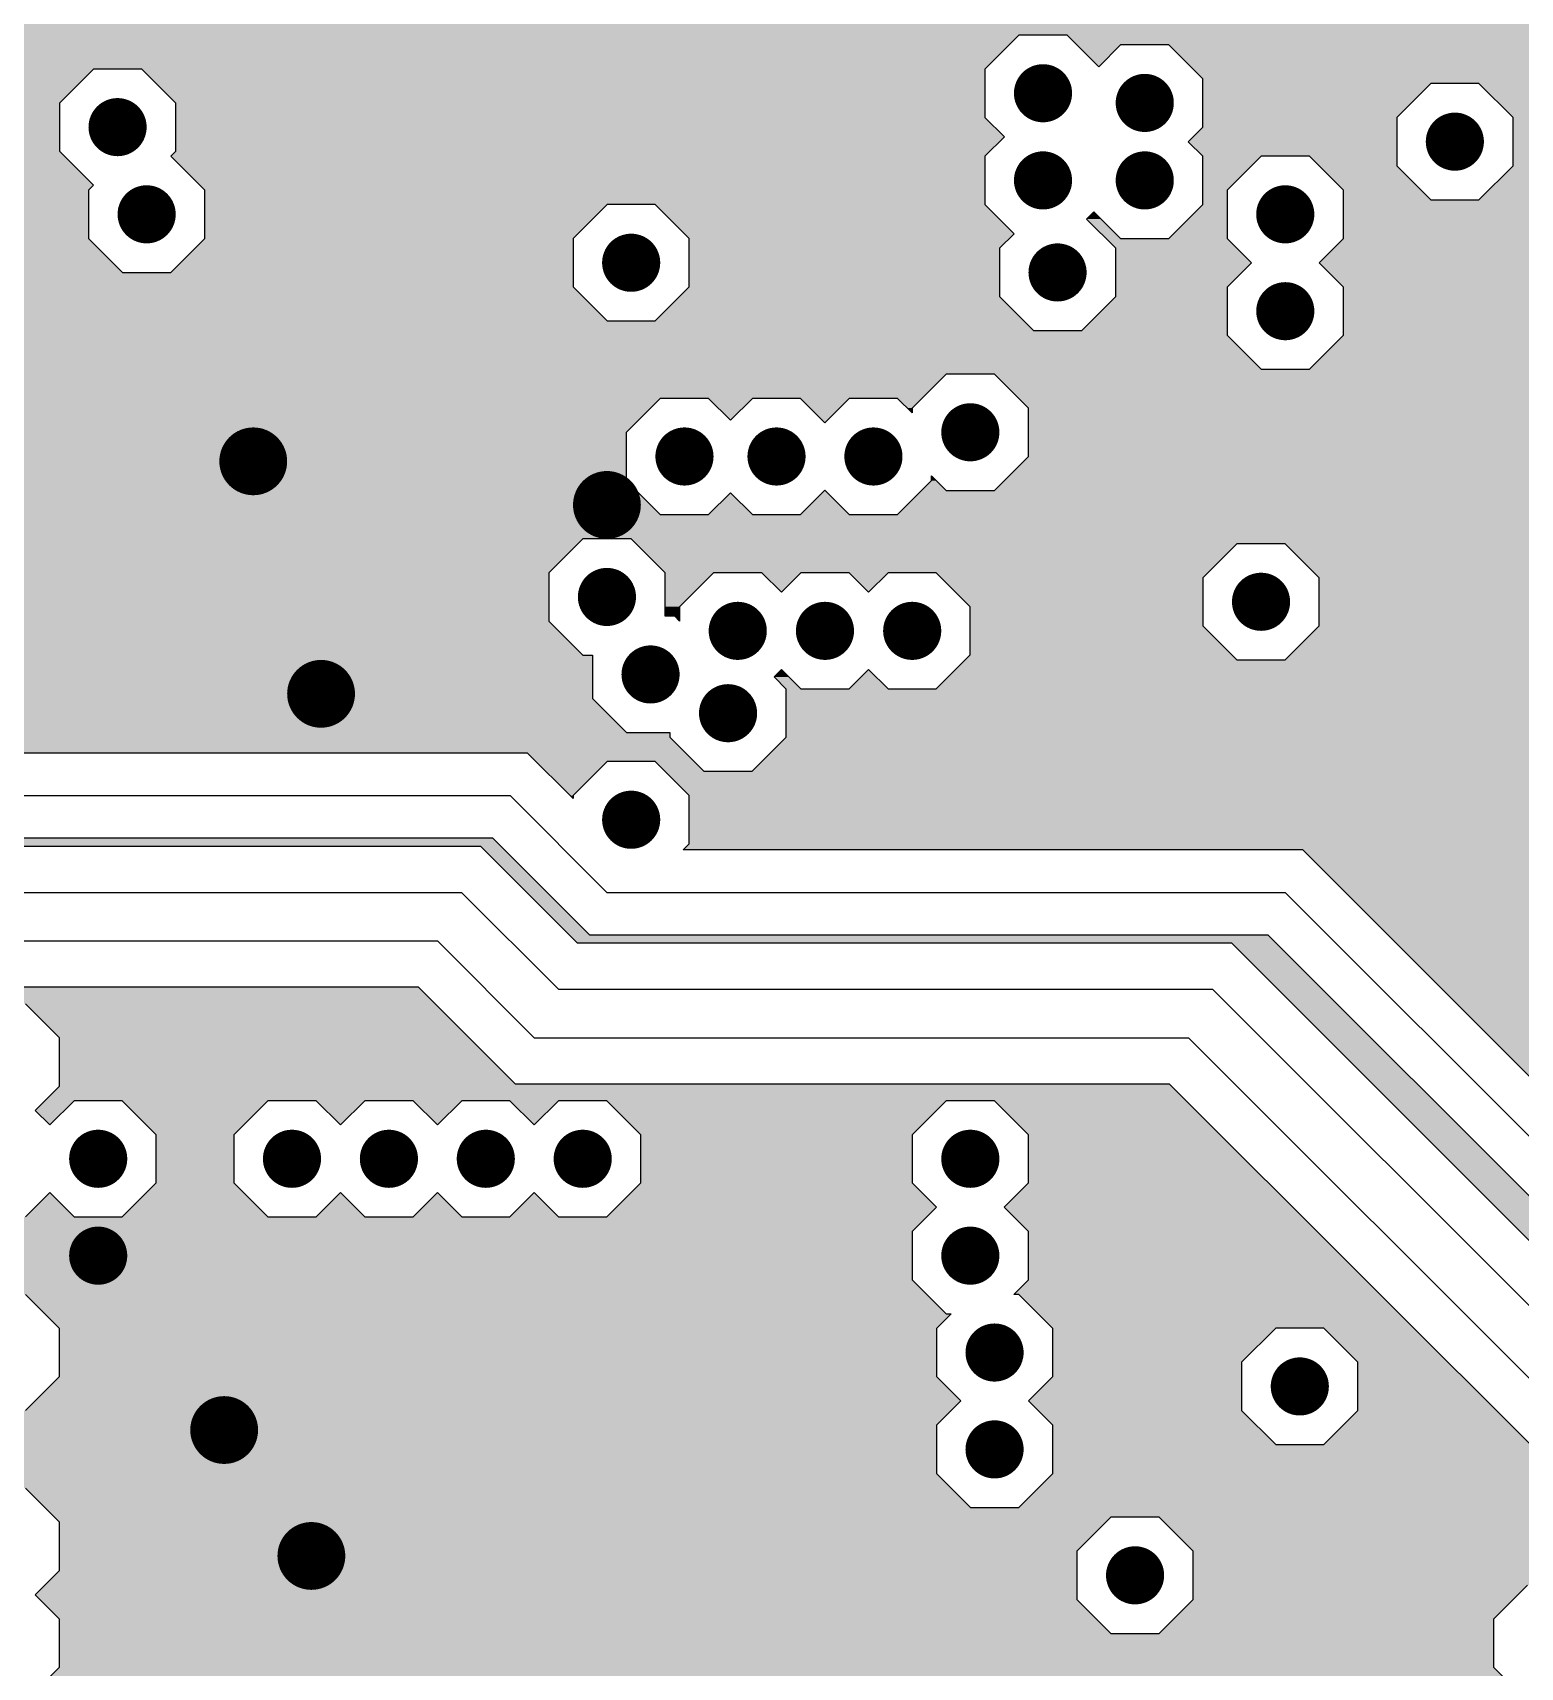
# Model space of a CAD drawing. Extents: x 295 to 953, y 10 to 290.
# Drawn here: x 657.13 to 687.83, y 195.5 to 229.25 of the extents above; entities that cross this region are included whole.
import ezdxf

# ---------------------------------------------------------------- set-up
doc = ezdxf.new("R2010")
doc.units = 0
doc.header["$LTSCALE"] = 5
doc.header["$MEASUREMENT"] = 0
doc.layers.get('0').update_dxf_attribs({"linetype": 'CONTINUOUS', "lineweight": 25})
doc.layers.add('17_GND_GBR', color=3, linetype='CONTINUOUS')

msp = doc.modelspace()

# ---------------------------------------------------------------- linework, layer by layer
for points, const_width in [([(677.678, 228, 1), (678.278, 228, 1)], 0.6), ([(679.778, 227.8, 1), (680.378, 227.8, 1)], 0.6), ([(658.578, 227.3, 1), (659.178, 227.3, 1)], 0.6), ([(686.178, 227, 1), (686.778, 227, 1)], 0.6), ([(677.678, 226.2, 1), (678.278, 226.2, 1)], 0.6), ([(679.778, 226.2, 1), (680.378, 226.2, 1)], 0.6), ([(659.178, 225.5, 1), (659.778, 225.5, 1)], 0.6), ([(682.678, 225.5, 1), (683.278, 225.5, 1)], 0.6), ([(669.178, 224.5, 1), (669.778, 224.5, 1)], 0.6), ([(677.978, 224.3, 1), (678.578, 224.3, 1)], 0.6), ([(682.678, 223.5, 1), (683.278, 223.5, 1)], 0.6), ([(676.178, 221, 1), (676.778, 221, 1)], 0.6), ([(661.328, 220.4, 1), (662.028, 220.4, 1)], 0.7), ([(670.278, 220.5, 1), (670.878, 220.5, 1)], 0.6), ([(672.178, 220.5, 1), (672.778, 220.5, 1)], 0.6), ([(674.178, 220.5, 1), (674.778, 220.5, 1)], 0.6), ([(668.628, 219.5, 1), (669.328, 219.5, 1)], 0.7), ([(668.678, 217.6, 1), (669.278, 217.6, 1)], 0.6), ([(682.178, 217.5, 1), (682.778, 217.5, 1)], 0.6), ([(671.378, 216.9, 1), (671.978, 216.9, 1)], 0.6), ([(673.178, 216.9, 1), (673.778, 216.9, 1)], 0.6), ([(674.978, 216.9, 1), (675.578, 216.9, 1)], 0.6), ([(669.578, 216, 1), (670.178, 216, 1)], 0.6), ([(662.728, 215.6, 1), (663.428, 215.6, 1)], 0.7), ([(671.178, 215.2, 1), (671.778, 215.2, 1)], 0.6), ([(669.178, 213, 1), (669.778, 213, 1)], 0.6), ([(658.178, 206, 1), (658.778, 206, 1)], 0.6), ([(662.178, 206, 1), (662.778, 206, 1)], 0.6), ([(664.178, 206, 1), (664.778, 206, 1)], 0.6), ([(666.178, 206, 1), (666.778, 206, 1)], 0.6), ([(668.178, 206, 1), (668.778, 206, 1)], 0.6), ([(676.178, 206, 1), (676.778, 206, 1)], 0.6), ([(658.178, 204, 1), (658.778, 204, 1)], 0.6), ([(676.178, 204, 1), (676.778, 204, 1)], 0.6), ([(676.678, 202, 1), (677.278, 202, 1)], 0.6), ([(682.978, 201.3, 1), (683.578, 201.3, 1)], 0.6), ([(660.728, 200.4, 1), (661.428, 200.4, 1)], 0.7), ([(676.678, 200, 1), (677.278, 200, 1)], 0.6), ([(662.528, 197.8, 1), (663.228, 197.8, 1)], 0.7), ([(679.578, 197.4, 1), (680.178, 197.4, 1)], 0.6)]:
    msp.add_lwpolyline(points, format="xyb", close=True, dxfattribs=dict(const_width=const_width))
at = {"layer": '17_GND_GBR', "color": 7}
for p, q in [((677.48, 229.2), (676.778, 228.498)), ((678.476, 229.2), (677.48, 229.2)), ((679.128, 228.548), (678.476, 229.2)), ((679.58, 229), (679.128, 228.548)), ((680.576, 229), (679.58, 229)), ((681.278, 228.298), (680.576, 229)), ((658.38, 228.5), (657.678, 227.798)), ((659.376, 228.5), (658.38, 228.5)), ((660.078, 227.798), (659.376, 228.5)), ((676.778, 228.498), (676.778, 227.502)), ((681.278, 227.302), (681.278, 228.298)), ((685.98, 228.2), (685.278, 227.498)), ((686.976, 228.2), (685.98, 228.2)), ((687.678, 227.498), (686.976, 228.2)), ((657.678, 227.798), (657.678, 226.802)), ((660.078, 226.802), (660.078, 227.798)), ((676.778, 227.502), (677.18, 227.1)), ((685.278, 227.498), (685.278, 226.502)), ((687.678, 226.502), (687.678, 227.498)), ((680.976, 227), (681.278, 227.302)), ((657.678, 226.802), (658.38, 226.1)), ((659.976, 226.7), (660.078, 226.802)), ((677.18, 227.1), (676.778, 226.698)), ((681.278, 226.698), (680.976, 227)), ((660.678, 225.998), (659.976, 226.7)), ((676.778, 226.698), (676.778, 225.702)), ((681.278, 225.702), (681.278, 226.698)), ((682.48, 226.7), (681.778, 225.998)), ((683.476, 226.7), (682.48, 226.7)), ((684.178, 225.998), (683.476, 226.7)), ((685.278, 226.502), (685.98, 225.8)), ((686.976, 225.8), (687.678, 226.502)), ((658.38, 226.1), (658.278, 225.998)), ((658.278, 225.998), (658.278, 225.002)), ((660.678, 225.002), (660.678, 225.998)), ((681.778, 225.998), (681.778, 225.002)), ((684.178, 225.002), (684.178, 225.998)), ((685.98, 225.8), (686.976, 225.8)), ((668.98, 225.7), (668.278, 224.998)), ((669.976, 225.7), (668.98, 225.7)), ((670.678, 224.998), (669.976, 225.7)), ((676.778, 225.702), (677.38, 225.1)), ((678.876, 225.4), (679.028, 225.552)), ((679.028, 225.552), (679.58, 225)), ((680.576, 225), (681.278, 225.702)), ((679.478, 224.798), (678.876, 225.4)), ((658.278, 225.002), (658.98, 224.3)), ((659.976, 224.3), (660.678, 225.002)), ((668.278, 224.998), (668.278, 224.002)), ((670.678, 224.002), (670.678, 224.998)), ((677.38, 225.1), (677.078, 224.798)), ((677.078, 224.798), (677.078, 223.802)), ((679.478, 223.802), (679.478, 224.798)), ((679.58, 225), (680.576, 225)), ((681.778, 225.002), (682.28, 224.5)), ((683.676, 224.5), (684.178, 225.002)), ((682.28, 224.5), (681.778, 223.998)), ((684.178, 223.998), (683.676, 224.5)), ((658.98, 224.3), (659.976, 224.3)), ((668.278, 224.002), (668.98, 223.3)), ((669.976, 223.3), (670.678, 224.002)), ((677.078, 223.802), (677.78, 223.1)), ((678.776, 223.1), (679.478, 223.802)), ((681.778, 223.998), (681.778, 223.002)), ((684.178, 223.002), (684.178, 223.998)), ((668.98, 223.3), (669.976, 223.3)), ((677.78, 223.1), (678.776, 223.1)), ((681.778, 223.002), (682.48, 222.3)), ((683.476, 222.3), (684.178, 223.002)), ((675.98, 222.2), (675.278, 221.498)), ((676.976, 222.2), (675.98, 222.2)), ((677.678, 221.498), (676.976, 222.2)), ((682.48, 222.3), (683.476, 222.3)), ((670.08, 221.7), (669.378, 220.998)), ((671.076, 221.7), (670.08, 221.7)), ((671.528, 221.248), (671.076, 221.7)), ((671.98, 221.7), (671.528, 221.248)), ((672.976, 221.7), (671.98, 221.7)), ((673.478, 221.198), (672.976, 221.7)), ((673.98, 221.7), (673.478, 221.198)), ((674.976, 221.7), (673.98, 221.7)), ((675.278, 221.398), (674.976, 221.7)), ((675.278, 221.498), (675.278, 221.398)), ((677.678, 220.502), (677.678, 221.498)), ((669.378, 220.998), (669.378, 220.002)), ((676.976, 219.8), (677.678, 220.502)), ((675.678, 220.102), (675.98, 219.8)), ((675.678, 220.002), (675.678, 220.102)), ((669.378, 220.002), (670.08, 219.3)), ((671.076, 219.3), (671.528, 219.752)), ((671.528, 219.752), (671.98, 219.3)), ((672.976, 219.3), (673.478, 219.802)), ((673.478, 219.802), (673.98, 219.3)), ((674.976, 219.3), (675.678, 220.002)), ((675.98, 219.8), (676.976, 219.8)), ((670.08, 219.3), (671.076, 219.3)), ((671.98, 219.3), (672.976, 219.3)), ((673.98, 219.3), (674.976, 219.3)), ((668.48, 218.8), (667.778, 218.098)), ((669.476, 218.8), (668.48, 218.8)), ((670.178, 218.098), (669.476, 218.8)), ((681.98, 218.7), (681.278, 217.998)), ((682.976, 218.7), (681.98, 218.7)), ((683.678, 217.998), (682.976, 218.7)), ((667.778, 218.098), (667.778, 217.102)), ((670.178, 217.2), (670.178, 218.098)), ((671.18, 218.1), (670.478, 217.398)), ((672.176, 218.1), (671.18, 218.1)), ((672.578, 217.698), (672.176, 218.1)), ((672.98, 218.1), (672.578, 217.698)), ((673.976, 218.1), (672.98, 218.1)), ((674.378, 217.698), (673.976, 218.1)), ((674.78, 218.1), (674.378, 217.698)), ((675.776, 218.1), (674.78, 218.1)), ((676.478, 217.398), (675.776, 218.1)), ((681.278, 217.998), (681.278, 217.002)), ((683.678, 217.002), (683.678, 217.998)), ((670.478, 217.398), (670.478, 217.098)), ((676.478, 216.402), (676.478, 217.398)), ((667.778, 217.102), (668.48, 216.4)), ((670.376, 217.2), (670.178, 217.2)), ((670.478, 217.098), (670.376, 217.2)), ((681.278, 217.002), (681.98, 216.3)), ((682.976, 216.3), (683.678, 217.002)), ((668.48, 216.4), (668.678, 216.4)), ((668.678, 216.4), (668.678, 215.502)), ((675.776, 215.7), (676.478, 216.402)), ((672.426, 215.95), (672.578, 216.102)), ((672.578, 216.102), (672.98, 215.7)), ((673.976, 215.7), (674.378, 216.102)), ((674.378, 216.102), (674.78, 215.7)), ((681.98, 216.3), (682.976, 216.3)), ((672.678, 215.698), (672.426, 215.95)), ((672.678, 214.702), (672.678, 215.698)), ((672.98, 215.7), (673.976, 215.7)), ((674.78, 215.7), (675.776, 215.7)), ((668.678, 215.502), (669.38, 214.8)), ((669.38, 214.8), (670.278, 214.8)), ((670.278, 214.8), (670.278, 214.702)), ((670.278, 214.702), (670.98, 214)), ((671.976, 214), (672.678, 214.702)), ((667.34, 214.376), (631.616, 214.376)), ((668.278, 213.438), (667.34, 214.376)), ((668.98, 214.2), (668.278, 213.498)), ((669.976, 214.2), (668.98, 214.2)), ((670.678, 213.498), (669.976, 214.2)), ((670.98, 214), (671.976, 214)), ((631.978, 213.5), (666.978, 213.5)), ((668.978, 211.5), (666.978, 213.5)), ((668.278, 213.498), (668.278, 213.438)), ((670.678, 212.502), (670.678, 213.498)), ((632.34, 212.624), (666.616, 212.624)), ((666.616, 212.624), (668.616, 210.624)), ((666.372, 212.45), (636.084, 212.45)), ((668.372, 210.45), (666.372, 212.45)), ((670.55, 212.376), (670.678, 212.502)), ((683.34, 212.376), (670.55, 212.376)), ((692.516, 203.2), (683.34, 212.376)), ((636.478, 211.5), (665.978, 211.5)), ((667.978, 209.5), (665.978, 211.5)), ((668.978, 211.5), (682.978, 211.5)), ((692.478, 202), (682.978, 211.5)), ((668.616, 210.624), (682.616, 210.624)), ((682.616, 210.624), (691.278, 201.962)), ((636.978, 210.5), (665.478, 210.5)), ((667.478, 208.5), (665.478, 210.5)), ((681.872, 210.45), (668.372, 210.45)), ((690.872, 201.45), (681.872, 210.45)), ((637.372, 209.55), (665.084, 209.55)), ((665.084, 209.55), (667.084, 207.55)), ((667.978, 209.5), (681.478, 209.5)), ((690.478, 200.5), (681.478, 209.5)), ((657.678, 208.498), (656.976, 209.2)), ((657.678, 207.502), (657.678, 208.498)), ((667.478, 208.5), (680.978, 208.5)), ((689.978, 199.5), (680.978, 208.5)), ((657.176, 207), (657.678, 207.502)), ((667.084, 207.55), (680.584, 207.55)), ((680.584, 207.55), (689.584, 198.55)), ((657.478, 206.698), (657.176, 207)), ((657.98, 207.2), (657.478, 206.698)), ((658.976, 207.2), (657.98, 207.2)), ((659.678, 206.498), (658.976, 207.2)), ((661.98, 207.2), (661.278, 206.498)), ((662.976, 207.2), (661.98, 207.2)), ((663.478, 206.698), (662.976, 207.2)), ((663.98, 207.2), (663.478, 206.698)), ((664.976, 207.2), (663.98, 207.2)), ((665.478, 206.698), (664.976, 207.2)), ((665.98, 207.2), (665.478, 206.698)), ((666.976, 207.2), (665.98, 207.2)), ((667.478, 206.698), (666.976, 207.2)), ((667.98, 207.2), (667.478, 206.698)), ((668.976, 207.2), (667.98, 207.2)), ((669.678, 206.498), (668.976, 207.2)), ((675.98, 207.2), (675.278, 206.498)), ((676.976, 207.2), (675.98, 207.2)), ((677.678, 206.498), (676.976, 207.2)), ((659.678, 205.502), (659.678, 206.498)), ((661.278, 206.498), (661.278, 205.502)), ((669.678, 205.502), (669.678, 206.498)), ((675.278, 206.498), (675.278, 205.502)), ((677.678, 205.502), (677.678, 206.498)), ((656.976, 204.8), (657.478, 205.302)), ((657.478, 205.302), (657.98, 204.8)), ((658.976, 204.8), (659.678, 205.502)), ((661.278, 205.502), (661.98, 204.8)), ((662.976, 204.8), (663.478, 205.302)), ((663.478, 205.302), (663.98, 204.8)), ((664.976, 204.8), (665.478, 205.302)), ((665.478, 205.302), (665.98, 204.8)), ((666.976, 204.8), (667.478, 205.302)), ((667.478, 205.302), (667.98, 204.8)), ((668.976, 204.8), (669.678, 205.502)), ((675.278, 205.502), (675.78, 205)), ((677.176, 205), (677.678, 205.502)), ((675.78, 205), (675.278, 204.498)), ((677.678, 204.498), (677.176, 205)), ((657.98, 204.8), (658.976, 204.8)), ((661.98, 204.8), (662.976, 204.8)), ((663.98, 204.8), (664.976, 204.8)), ((665.98, 204.8), (666.976, 204.8)), ((667.98, 204.8), (668.976, 204.8)), ((675.278, 204.498), (675.278, 203.502)), ((677.678, 203.502), (677.678, 204.498)), ((657.678, 202.498), (656.976, 203.2)), ((675.278, 203.502), (675.98, 202.8)), ((677.376, 203.2), (677.678, 203.502)), ((677.476, 203.2), (677.376, 203.2)), ((678.178, 202.498), (677.476, 203.2)), ((657.678, 201.502), (657.678, 202.498)), ((676.08, 202.8), (675.778, 202.498)), ((675.778, 202.498), (675.778, 201.502)), ((675.98, 202.8), (676.08, 202.8)), ((678.178, 201.502), (678.178, 202.498)), ((682.78, 202.5), (682.078, 201.798)), ((683.776, 202.5), (682.78, 202.5)), ((684.478, 201.798), (683.776, 202.5)), ((656.976, 200.8), (657.678, 201.502)), ((675.778, 201.502), (676.28, 201)), ((677.676, 201), (678.178, 201.502)), ((682.078, 201.798), (682.078, 200.802)), ((684.478, 200.802), (684.478, 201.798)), ((676.28, 201), (675.778, 200.498)), ((678.178, 200.498), (677.676, 201)), ((675.778, 200.498), (675.778, 199.502)), ((678.178, 199.502), (678.178, 200.498)), ((682.078, 200.802), (682.78, 200.1)), ((683.776, 200.1), (684.478, 200.802)), ((682.78, 200.1), (683.776, 200.1)), ((675.778, 199.502), (676.48, 198.8)), ((677.476, 198.8), (678.178, 199.502)), ((657.678, 198.498), (656.976, 199.2)), ((676.48, 198.8), (677.476, 198.8)), ((657.678, 197.502), (657.678, 198.498)), ((679.38, 198.6), (678.678, 197.898)), ((680.376, 198.6), (679.38, 198.6)), ((681.078, 197.898), (680.376, 198.6)), ((678.678, 197.898), (678.678, 196.902)), ((681.078, 196.902), (681.078, 197.898)), ((657.176, 197), (657.678, 197.502)), ((687.98, 197.2), (687.278, 196.498)), ((657.678, 196.498), (657.176, 197)), ((678.678, 196.902), (679.38, 196.2)), ((680.376, 196.2), (681.078, 196.902)), ((657.678, 195.502), (657.678, 196.498)), ((687.278, 196.498), (687.278, 195.502)), ((679.38, 196.2), (680.376, 196.2)), ((657.176, 195), (657.678, 195.502)), ((687.278, 195.502), (687.78, 195))]:
    msp.add_line(p, q, dxfattribs=at)
for points in [[(640.078, 229.2), (640.078, 229.6), (709.38, 229.2), (709.78, 229.6)], [(640.078, 229.102), (640.078, 229.2), (677.382, 229.102), (677.48, 229.2)], [(640.078, 229.2), (640.078, 229.2), (677.48, 229.2), (678.476, 229.2)], [(678.578, 229.098), (678.476, 229.2), (709.278, 229.098), (709.38, 229.2)], [(639.676, 228.7), (640.078, 229.102), (676.98, 228.7), (677.382, 229.102)], [(678.676, 229), (678.578, 229.098), (709.278, 229), (709.278, 229.098)], [(679.128, 228.548), (678.676, 229), (679.128, 228.548), (679.58, 229)], [(678.676, 229), (678.676, 229), (679.58, 229), (680.576, 229)], [(681.278, 228.298), (680.576, 229), (709.278, 228.298), (709.278, 229)], [(649.676, 228.5), (649.476, 228.7), (676.78, 228.5), (676.98, 228.7)], [(650.178, 227.998), (649.676, 228.5), (657.878, 227.998), (658.38, 228.5)], [(649.676, 228.5), (649.676, 228.5), (658.38, 228.5), (659.376, 228.5)], [(659.378, 228.498), (659.376, 228.5), (676.778, 228.498), (676.78, 228.5)], [(660.078, 227.798), (659.378, 228.498), (676.778, 227.798), (676.778, 228.498)], [(681.278, 228.2), (681.278, 228.298), (709.278, 228.2), (709.278, 228.298)], [(681.278, 227.498), (681.278, 228.2), (685.278, 227.498), (685.98, 228.2)], [(681.278, 228.2), (681.278, 228.2), (685.98, 228.2), (686.976, 228.2)], [(687.074, 228.102), (686.976, 228.2), (709.278, 228.102), (709.278, 228.2)], [(650.178, 227.798), (650.178, 227.998), (657.678, 227.798), (657.878, 227.998)], [(687.678, 227.498), (687.074, 228.102), (709.882, 227.498), (709.278, 228.102)], [(650.178, 227.002), (650.178, 227.798), (657.678, 227.002), (657.678, 227.798)], [(660.078, 227.502), (660.078, 227.798), (676.778, 227.502), (676.778, 227.798)], [(660.078, 227.1), (660.078, 227.502), (677.18, 227.1), (676.778, 227.502)], [(681.278, 227.302), (681.278, 227.498), (685.278, 227.302), (685.278, 227.498)], [(687.678, 227.4), (687.678, 227.498), (709.98, 227.4), (709.882, 227.498)], [(680.976, 227), (681.278, 227.302), (685.278, 227), (685.278, 227.302)], [(687.678, 227.102), (687.678, 227.4), (711.678, 227.102), (711.678, 227.4)], [(649.476, 226.3), (649.978, 226.802), (658.18, 226.3), (657.678, 226.802)], [(649.978, 226.802), (650.178, 227.002), (657.678, 226.802), (657.678, 227.002)], [(659.976, 226.7), (660.078, 226.802), (676.78, 226.7), (676.882, 226.802)], [(660.078, 226.802), (660.078, 227.1), (676.882, 226.802), (677.18, 227.1)], [(681.276, 226.7), (680.976, 227), (685.278, 226.7), (685.278, 227)], [(687.678, 226.502), (687.678, 227.102), (712.278, 226.502), (711.678, 227.102)], [(659.978, 226.698), (659.976, 226.7), (676.778, 226.698), (676.78, 226.7)], [(660.678, 225.998), (659.978, 226.698), (676.778, 225.998), (676.778, 226.698)], [(681.278, 226.698), (681.276, 226.7), (682.478, 226.698), (682.48, 226.7)], [(681.276, 226.7), (681.276, 226.7), (682.48, 226.7), (683.476, 226.7)], [(681.278, 225.998), (681.278, 226.698), (681.778, 225.998), (682.478, 226.698)], [(683.674, 226.502), (683.476, 226.7), (685.278, 226.502), (685.278, 226.7)], [(684.178, 225.998), (683.674, 226.502), (685.782, 225.998), (685.278, 226.502)], [(687.576, 226.4), (687.678, 226.502), (712.38, 226.4), (712.278, 226.502)], [(627.576, 226.1), (627.376, 226.3), (658.38, 226.1), (658.18, 226.3)], [(687.076, 225.9), (687.478, 226.302), (727.68, 225.9), (727.278, 226.302)], [(687.478, 226.302), (687.576, 226.4), (727.278, 226.302), (727.278, 226.4)], [(687.576, 226.4), (687.576, 226.4), (712.976, 226.4), (712.38, 226.4)], [(627.678, 225.998), (627.576, 226.1), (658.278, 225.998), (658.38, 226.1)], [(627.678, 225.002), (627.678, 225.998), (658.278, 225.002), (658.278, 225.998)], [(660.678, 225.702), (660.678, 225.998), (676.778, 225.702), (676.778, 225.998)], [(681.278, 225.702), (681.278, 225.998), (681.778, 225.702), (681.778, 225.998)], [(684.178, 225.8), (684.178, 225.998), (685.98, 225.8), (685.782, 225.998)], [(684.178, 225.498), (684.178, 225.8), (727.278, 225.498), (727.58, 225.8)], [(686.976, 225.8), (687.076, 225.9), (727.58, 225.8), (727.68, 225.9)], [(660.678, 225.7), (660.678, 225.702), (676.78, 225.7), (676.778, 225.702)], [(660.678, 225.002), (660.678, 225.7), (668.282, 225.002), (668.98, 225.7)], [(660.678, 225.7), (660.678, 225.7), (668.98, 225.7), (669.976, 225.7)], [(670.17, 225.506), (669.976, 225.7), (676.976, 225.506), (676.78, 225.7)], [(670.576, 225.1), (670.17, 225.506), (677.38, 225.1), (676.976, 225.506)], [(678.876, 225.4), (679.028, 225.552), (679.18, 225.4), (679.028, 225.552)], [(680.578, 225.002), (681.278, 225.702), (681.778, 225.002), (681.778, 225.702)], [(684.178, 225.002), (684.178, 225.498), (727.278, 225.002), (727.278, 225.498)], [(679.276, 225), (678.876, 225.4), (679.58, 225), (679.18, 225.4)], [(626.976, 224.3), (627.678, 225.002), (658.98, 224.3), (658.278, 225.002)], [(659.976, 224.3), (660.674, 224.998), (668.278, 224.3), (668.278, 224.998)], [(660.674, 224.998), (660.678, 225.002), (668.278, 224.998), (668.282, 225.002)], [(670.678, 224.998), (670.576, 225.1), (677.278, 224.998), (677.38, 225.1)], [(670.678, 224.798), (670.678, 224.998), (677.078, 224.798), (677.278, 224.998)], [(670.678, 224.002), (670.678, 224.798), (677.078, 224.002), (677.078, 224.798)], [(679.478, 224.798), (679.276, 225), (681.982, 224.798), (681.78, 225)], [(679.478, 224.5), (679.478, 224.798), (682.28, 224.5), (681.982, 224.798)], [(680.576, 225), (680.578, 225.002), (681.78, 225), (681.778, 225.002)], [(683.776, 224.6), (684.178, 225.002), (727.278, 224.6), (727.278, 225.002)], [(679.478, 223.998), (679.478, 224.5), (681.778, 223.998), (682.28, 224.5)], [(683.676, 224.5), (683.776, 224.6), (727.08, 224.5), (727.18, 224.6)], [(684.178, 223.998), (683.676, 224.5), (726.578, 223.998), (727.08, 224.5)], [(683.776, 224.6), (683.776, 224.6), (727.18, 224.6), (727.278, 224.6)], [(553.678, 224.002), (553.678, 224.3), (668.278, 224.002), (668.278, 224.3)], [(553.678, 223.7), (553.678, 224.002), (668.58, 223.7), (668.278, 224.002)], [(669.976, 223.3), (670.478, 223.802), (677.58, 223.3), (677.078, 223.802)], [(670.478, 223.802), (670.678, 224.002), (677.078, 223.802), (677.078, 224.002)], [(678.776, 223.1), (679.478, 223.802), (681.778, 223.1), (681.778, 223.802)], [(679.478, 223.802), (679.478, 223.998), (681.778, 223.802), (681.778, 223.998)], [(684.178, 223.898), (684.178, 223.998), (726.478, 223.898), (726.578, 223.998)], [(684.178, 223.2), (684.178, 223.898), (726.478, 223.2), (726.478, 223.898)], [(642.876, 223.3), (642.476, 223.7), (668.98, 223.3), (668.58, 223.7)], [(643.076, 223.1), (642.876, 223.3), (677.78, 223.1), (677.58, 223.3)], [(643.174, 223.002), (643.076, 223.1), (681.778, 223.002), (681.778, 223.1)], [(684.178, 223.002), (684.178, 223.2), (692.782, 223.002), (692.98, 223.2)], [(684.178, 223.2), (684.178, 223.2), (692.98, 223.2), (693.976, 223.2)], [(643.178, 222.998), (643.174, 223.002), (681.782, 222.998), (681.778, 223.002)], [(643.178, 222.3), (643.178, 222.998), (682.48, 222.3), (681.782, 222.998)], [(683.674, 222.498), (684.178, 223.002), (692.278, 222.498), (692.782, 223.002)], [(683.476, 222.3), (683.674, 222.498), (692.278, 222.3), (692.278, 222.498)], [(643.178, 222.2), (643.178, 222.3), (692.278, 222.2), (692.278, 222.3)], [(643.178, 222.3), (643.178, 222.3), (682.976, 222.3), (682.48, 222.3)], [(643.178, 222.002), (643.178, 222.2), (675.782, 222.002), (675.98, 222.2)], [(643.178, 222.2), (643.178, 222.2), (675.98, 222.2), (676.976, 222.2)], [(677.674, 221.502), (676.976, 222.2), (692.278, 221.502), (692.278, 222.2)], [(642.876, 221.7), (643.178, 222.002), (675.48, 221.7), (675.782, 222.002)], [(642.476, 221.3), (642.876, 221.7), (669.68, 221.3), (670.08, 221.7)], [(642.876, 221.7), (642.876, 221.7), (670.08, 221.7), (671.076, 221.7)], [(671.528, 221.248), (671.076, 221.7), (671.528, 221.248), (671.98, 221.7)], [(671.076, 221.7), (671.076, 221.7), (671.98, 221.7), (672.976, 221.7)], [(673.478, 221.198), (672.976, 221.7), (673.478, 221.198), (673.98, 221.7)], [(672.976, 221.7), (672.976, 221.7), (673.98, 221.7), (674.976, 221.7)], [(675.178, 221.498), (674.976, 221.7), (675.278, 221.498), (675.48, 221.7)], [(675.277, 221.398), (675.178, 221.498), (675.277, 221.398), (675.278, 221.498)], [(677.678, 221.498), (677.674, 221.502), (692.282, 221.498), (692.278, 221.502)], [(677.678, 220.8), (677.678, 221.498), (692.98, 220.8), (692.282, 221.498)], [(597.178, 220.998), (597.178, 221.3), (669.378, 220.998), (669.68, 221.3)], [(597.178, 220.502), (597.178, 220.998), (669.378, 220.502), (669.378, 220.998)], [(677.678, 220.502), (677.678, 220.8), (726.478, 220.502), (726.478, 220.8)], [(596.876, 220.2), (597.178, 220.502), (669.378, 220.2), (669.378, 220.502)], [(677.078, 219.902), (677.678, 220.502), (726.478, 219.902), (726.478, 220.502)], [(598.174, 220.002), (597.976, 220.2), (669.378, 220.002), (669.378, 220.2)], [(675.678, 220.002), (675.678, 220.102), (675.778, 220.002), (675.678, 220.102)], [(598.27, 219.906), (598.174, 220.002), (669.476, 219.906), (669.378, 220.002)], [(598.678, 219.498), (598.27, 219.906), (669.882, 219.498), (669.476, 219.906)], [(671.076, 219.3), (671.528, 219.752), (671.98, 219.3), (671.528, 219.752)], [(672.976, 219.3), (673.478, 219.802), (673.98, 219.3), (673.478, 219.802)], [(674.976, 219.3), (675.476, 219.8), (727.08, 219.3), (726.58, 219.8)], [(675.476, 219.8), (675.678, 220.002), (675.98, 219.8), (675.778, 220.002)], [(676.976, 219.8), (677.078, 219.902), (726.58, 219.8), (726.478, 219.902)], [(598.678, 219.3), (598.678, 219.498), (670.08, 219.3), (669.882, 219.498)], [(598.678, 219.2), (598.678, 219.3), (727.18, 219.2), (727.08, 219.3)], [(598.678, 219.1), (598.678, 219.2), (727.278, 219.1), (727.278, 219.2)], [(598.678, 219.2), (598.678, 219.2), (727.278, 219.2), (727.18, 219.2)], [(598.678, 218.8), (598.678, 219.1), (705.68, 218.8), (705.98, 219.1)], [(598.678, 219.1), (598.678, 219.1), (705.98, 219.1), (706.976, 219.1)], [(598.678, 218.502), (598.678, 218.8), (668.182, 218.502), (668.48, 218.8)], [(598.678, 218.8), (598.678, 218.8), (668.48, 218.8), (669.476, 218.8)], [(669.576, 218.7), (669.476, 218.8), (705.58, 218.7), (705.68, 218.8)], [(670.176, 218.1), (669.576, 218.7), (681.38, 218.1), (681.98, 218.7)], [(669.576, 218.7), (669.576, 218.7), (681.98, 218.7), (682.976, 218.7)], [(683.278, 218.398), (682.976, 218.7), (705.278, 218.398), (705.58, 218.7)], [(598.274, 218.098), (598.678, 218.502), (667.778, 218.098), (668.182, 218.502)], [(683.678, 217.998), (683.278, 218.398), (705.278, 217.998), (705.278, 218.398)], [(597.976, 217.8), (598.274, 218.098), (667.778, 217.8), (667.778, 218.098)], [(670.178, 218.098), (670.176, 218.1), (671.178, 218.098), (671.18, 218.1)], [(670.176, 218.1), (670.176, 218.1), (671.18, 218.1), (672.176, 218.1)], [(670.178, 217.398), (670.178, 218.098), (670.478, 217.398), (671.178, 218.098)], [(672.578, 217.698), (672.176, 218.1), (672.578, 217.698), (672.98, 218.1)], [(672.176, 218.1), (672.176, 218.1), (672.98, 218.1), (673.976, 218.1)], [(674.378, 217.698), (673.976, 218.1), (674.378, 217.698), (674.78, 218.1)], [(673.976, 218.1), (673.976, 218.1), (674.78, 218.1), (675.776, 218.1)], [(675.878, 217.998), (675.776, 218.1), (681.278, 217.998), (681.38, 218.1)], [(563.178, 217.502), (563.178, 217.8), (667.778, 217.502), (667.778, 217.8)], [(676.478, 217.398), (675.878, 217.998), (681.278, 217.398), (681.278, 217.998)], [(683.678, 217.402), (683.678, 217.998), (705.278, 217.402), (705.278, 217.998)], [(562.778, 217.102), (563.178, 217.502), (667.778, 217.102), (667.778, 217.502)], [(670.178, 217.2), (670.178, 217.398), (670.478, 217.2), (670.478, 217.398)], [(676.478, 217.002), (676.478, 217.398), (681.278, 217.002), (681.278, 217.398)], [(683.678, 217.002), (683.678, 217.402), (705.678, 217.002), (705.278, 217.402)], [(562.476, 216.8), (562.778, 217.102), (668.08, 216.8), (667.778, 217.102)], [(670.477, 217.098), (670.376, 217.2), (670.477, 217.098), (670.478, 217.2)], [(553.678, 216.4), (553.678, 216.8), (668.48, 216.4), (668.08, 216.8)], [(676.478, 216.402), (676.478, 217.002), (681.878, 216.402), (681.278, 217.002)], [(683.286, 216.61), (683.376, 216.7), (744.278, 216.61), (744.278, 216.7)], [(683.376, 216.7), (683.678, 217.002), (705.98, 216.7), (705.678, 217.002)], [(683.376, 216.7), (683.376, 216.7), (706.476, 216.7), (705.98, 216.7)], [(553.678, 216), (553.678, 216.4), (668.678, 216), (668.678, 216.4)], [(553.678, 216.4), (553.678, 216.4), (668.678, 216.4), (668.48, 216.4)], [(676.376, 216.3), (676.478, 216.402), (681.98, 216.3), (681.878, 216.402)], [(682.976, 216.3), (683.286, 216.61), (744.503, 216.3), (744.278, 216.61)], [(626.874, 215.502), (626.376, 216), (668.678, 215.502), (668.678, 216)], [(672.426, 215.95), (672.578, 216.102), (672.73, 215.95), (672.578, 216.102)], [(673.976, 215.7), (674.378, 216.102), (674.78, 215.7), (674.378, 216.102)], [(676.056, 215.98), (676.376, 216.3), (744.736, 215.98), (744.503, 216.3)], [(672.676, 215.7), (672.426, 215.95), (672.98, 215.7), (672.73, 215.95)], [(672.678, 215.698), (672.676, 215.7), (745.084, 215.698), (745.082, 215.7)], [(672.678, 214.702), (672.678, 215.698), (746.08, 214.702), (745.084, 215.698)], [(675.776, 215.7), (675.882, 215.806), (745.082, 215.7), (744.976, 215.806)], [(675.882, 215.806), (676.024, 215.948), (744.976, 215.806), (744.834, 215.948)], [(676.024, 215.948), (676.056, 215.98), (744.834, 215.948), (744.736, 215.98)], [(627.078, 215.298), (626.874, 215.502), (668.882, 215.298), (668.678, 215.502)], [(627.078, 214.8), (627.078, 215.298), (669.38, 214.8), (668.882, 215.298)], [(627.078, 214.702), (627.078, 214.8), (670.278, 214.702), (670.278, 214.8)], [(627.078, 214.8), (627.078, 214.8), (670.278, 214.8), (669.38, 214.8)], [(627.078, 214.376), (627.078, 214.702), (670.604, 214.376), (670.278, 214.702)], [(672.33, 214.354), (672.678, 214.702), (746.428, 214.354), (746.08, 214.702)], [(627.078, 214.376), (627.078, 214.376), (631.616, 214.376), (667.34, 214.376)], [(667.516, 214.2), (667.34, 214.376), (670.78, 214.2), (670.604, 214.376)], [(672.194, 214.218), (672.33, 214.354), (746.564, 214.218), (746.428, 214.354)], [(668.218, 213.498), (667.516, 214.2), (668.278, 213.498), (668.98, 214.2)], [(667.516, 214.2), (667.516, 214.2), (668.98, 214.2), (669.976, 214.2)], [(670.176, 214), (669.976, 214.2), (670.98, 214), (670.78, 214.2)], [(670.196, 213.98), (670.176, 214), (746.736, 213.98), (746.721, 214)], [(670.376, 213.8), (670.196, 213.98), (747.287, 213.8), (746.736, 213.98)], [(671.976, 214), (672.194, 214.218), (746.721, 214), (746.564, 214.218)], [(670.678, 213.498), (670.376, 213.8), (705.178, 213.498), (705.48, 213.8)], [(670.376, 213.8), (670.376, 213.8), (705.48, 213.8), (706.476, 213.8)], [(668.277, 213.438), (668.218, 213.498), (668.277, 213.438), (668.278, 213.498)], [(670.678, 213.098), (670.678, 213.498), (704.778, 213.098), (705.178, 213.498)], [(670.678, 212.502), (670.678, 213.098), (704.778, 212.502), (704.778, 213.098)], [(632.166, 212.45), (632.34, 212.624), (666.79, 212.45), (666.616, 212.624)], [(632.34, 212.624), (632.34, 212.624), (666.616, 212.624), (632.34, 212.624)], [(632.166, 212.45), (632.166, 212.45), (636.084, 212.45), (666.372, 212.45)], [(668.198, 210.624), (666.372, 212.45), (668.616, 210.624), (666.79, 212.45)], [(670.55, 212.376), (670.678, 212.502), (704.778, 212.376), (704.778, 212.502)], [(683.614, 212.102), (683.34, 212.376), (704.778, 212.102), (704.778, 212.376)], [(684.316, 211.4), (683.614, 212.102), (705.48, 211.4), (704.778, 212.102)], [(685.516, 210.2), (684.316, 211.4), (811.278, 210.2), (811.278, 211.4)], [(668.372, 210.45), (668.198, 210.624), (682.79, 210.45), (682.616, 210.624)], [(668.198, 210.624), (668.198, 210.624), (682.616, 210.624), (668.616, 210.624)], [(690.36, 201.962), (681.872, 210.45), (691.278, 201.962), (682.79, 210.45)], [(686.218, 209.498), (685.516, 210.2), (794.778, 209.498), (795.48, 210.2)], [(685.516, 210.2), (685.516, 210.2), (795.48, 210.2), (796.476, 210.2)], [(637.022, 209.2), (637.372, 209.55), (665.434, 209.2), (665.084, 209.55)], [(687.214, 208.502), (686.218, 209.498), (794.778, 208.502), (794.778, 209.498)], [(657.678, 208.498), (656.976, 209.2), (666.136, 208.498), (665.434, 209.2)], [(657.678, 207.55), (657.678, 208.498), (667.084, 207.55), (666.136, 208.498)], [(687.416, 208.3), (687.214, 208.502), (794.98, 208.3), (794.778, 208.502)], [(688.118, 207.598), (687.416, 208.3), (705.478, 207.598), (706.18, 208.3)], [(687.416, 208.3), (687.416, 208.3), (706.18, 208.3), (707.176, 208.3)], [(657.376, 207.2), (657.678, 207.502), (680.934, 207.2), (680.632, 207.502)], [(657.678, 207.502), (657.678, 207.55), (680.632, 207.502), (680.584, 207.55)], [(657.678, 207.55), (657.678, 207.55), (668.976, 207.55), (667.084, 207.55)], [(657.176, 207), (657.376, 207.2), (657.78, 207), (657.98, 207.2)], [(657.478, 206.698), (657.176, 207), (657.478, 206.698), (657.78, 207)], [(657.376, 207.2), (657.376, 207.2), (657.98, 207.2), (658.976, 207.2)], [(659.678, 206.498), (658.976, 207.2), (661.278, 206.498), (661.98, 207.2)], [(658.976, 207.2), (658.976, 207.2), (661.98, 207.2), (662.976, 207.2)], [(663.478, 206.698), (662.976, 207.2), (663.478, 206.698), (663.98, 207.2)], [(662.976, 207.2), (662.976, 207.2), (663.98, 207.2), (664.976, 207.2)], [(665.478, 206.698), (664.976, 207.2), (665.478, 206.698), (665.98, 207.2)], [(664.976, 207.2), (664.976, 207.2), (665.98, 207.2), (666.976, 207.2)], [(667.478, 206.698), (666.976, 207.2), (667.478, 206.698), (667.98, 207.2)], [(666.976, 207.2), (666.976, 207.2), (667.98, 207.2), (668.976, 207.2)], [(669.678, 206.498), (668.976, 207.2), (675.278, 206.498), (675.98, 207.2)], [(668.976, 207.2), (668.976, 207.2), (675.98, 207.2), (676.976, 207.2)], [(677.678, 206.498), (676.976, 207.2), (681.636, 206.498), (680.934, 207.2)], [(659.678, 205.502), (659.678, 206.498), (661.278, 205.502), (661.278, 206.498)], [(669.678, 205.502), (669.678, 206.498), (675.278, 205.502), (675.278, 206.498)], [(677.678, 205.502), (677.678, 206.498), (682.633, 205.502), (681.636, 206.498)], [(656.976, 204.8), (657.478, 205.302), (657.98, 204.8), (657.478, 205.302)], [(658.976, 204.8), (659.678, 205.502), (661.98, 204.8), (661.278, 205.502)], [(662.976, 204.8), (663.478, 205.302), (663.98, 204.8), (663.478, 205.302)], [(664.976, 204.8), (665.478, 205.302), (665.98, 204.8), (665.478, 205.302)], [(666.976, 204.8), (667.478, 205.302), (667.98, 204.8), (667.478, 205.302)], [(669.176, 205), (669.678, 205.502), (675.78, 205), (675.278, 205.502)], [(677.176, 205), (677.678, 205.502), (683.135, 205), (682.633, 205.502)], [(668.976, 204.8), (669.176, 205), (675.58, 204.8), (675.78, 205)], [(677.678, 204.498), (677.176, 205), (683.637, 204.498), (683.135, 205)], [(632.32, 204.498), (632.622, 204.8), (675.278, 204.498), (675.58, 204.8)], [(632.622, 204.8), (632.622, 204.8), (664.776, 204.8), (664.537, 204.8)], [(656.976, 204.8), (656.976, 204.8), (664.537, 204.8), (663.98, 204.8)], [(664.822, 204.8), (664.929, 204.8), (666.976, 204.8), (665.98, 204.8)], [(631.976, 204.154), (632.32, 204.498), (675.278, 204.154), (675.278, 204.498)], [(677.678, 204.36), (677.678, 204.498), (683.776, 204.36), (683.637, 204.498)], [(677.678, 203.502), (677.678, 204.36), (684.634, 203.502), (683.776, 204.36)], [(631.324, 203.502), (631.976, 204.154), (675.278, 203.502), (675.278, 204.154)], [(631.022, 203.2), (631.324, 203.502), (675.58, 203.2), (675.278, 203.502)], [(657.376, 202.8), (656.976, 203.2), (675.98, 202.8), (675.58, 203.2)], [(677.376, 203.2), (677.678, 203.502), (684.935, 203.2), (684.634, 203.502)], [(677.476, 203.2), (677.376, 203.2), (684.936, 203.2), (684.935, 203.2)], [(678.176, 202.5), (677.476, 203.2), (685.636, 202.5), (684.936, 203.2)], [(657.678, 202.498), (657.376, 202.8), (675.778, 202.498), (676.079, 202.8)], [(657.376, 202.8), (657.376, 202.8), (676.079, 202.8), (675.98, 202.8)], [(657.678, 201.502), (657.678, 202.498), (675.778, 201.502), (675.778, 202.498)], [(678.178, 202.498), (678.176, 202.5), (682.778, 202.498), (682.78, 202.5)], [(678.176, 202.5), (678.176, 202.5), (682.78, 202.5), (683.776, 202.5)], [(678.178, 201.798), (678.178, 202.498), (682.078, 201.798), (682.778, 202.498)], [(684.478, 201.798), (683.776, 202.5), (686.338, 201.798), (685.636, 202.5)], [(657.176, 201), (657.678, 201.502), (676.28, 201), (675.778, 201.502)], [(677.676, 201), (678.178, 201.502), (682.078, 201), (682.078, 201.502)], [(678.178, 201.502), (678.178, 201.798), (682.078, 201.502), (682.078, 201.798)], [(684.478, 201.16), (684.478, 201.798), (686.976, 201.16), (686.338, 201.798)], [(684.478, 200.802), (684.478, 201.16), (687.333, 200.802), (686.976, 201.16)], [(656.976, 200.8), (657.176, 201), (676.08, 200.8), (676.28, 201)], [(677.874, 200.802), (677.676, 201), (682.078, 200.802), (682.078, 201)], [(628.928, 200.498), (628.928, 200.8), (675.778, 200.498), (676.08, 200.8)], [(628.928, 199.502), (628.928, 200.498), (675.778, 199.502), (675.778, 200.498)], [(678.178, 200.498), (677.874, 200.802), (682.382, 200.498), (682.078, 200.802)], [(678.178, 200.1), (678.178, 200.498), (682.78, 200.1), (682.382, 200.498)], [(683.776, 200.1), (684.478, 200.802), (688.035, 200.1), (687.333, 200.802)], [(678.178, 199.502), (678.178, 200.1), (688.632, 199.502), (688.035, 200.1)], [(678.178, 200.1), (678.178, 200.1), (682.976, 200.1), (682.78, 200.1)], [(628.928, 199.2), (628.928, 199.502), (676.08, 199.2), (675.778, 199.502)], [(677.476, 198.8), (678.178, 199.502), (689.334, 198.8), (688.632, 199.502)], [(657.376, 198.8), (656.976, 199.2), (676.48, 198.8), (676.08, 199.2)], [(657.576, 198.6), (657.376, 198.8), (689.534, 198.6), (689.334, 198.8)], [(657.376, 198.8), (657.376, 198.8), (676.976, 198.8), (676.48, 198.8)], [(657.678, 198.498), (657.576, 198.6), (679.278, 198.498), (679.38, 198.6)], [(657.576, 198.6), (657.576, 198.6), (679.38, 198.6), (680.376, 198.6)], [(657.678, 197.898), (657.678, 198.498), (678.678, 197.898), (679.278, 198.498)], [(680.426, 198.55), (680.376, 198.6), (689.584, 198.55), (689.534, 198.6)], [(680.478, 198.498), (680.426, 198.55), (691.278, 198.498), (691.329, 198.55)], [(680.426, 198.55), (680.426, 198.55), (691.329, 198.55), (690.976, 198.55)], [(680.426, 198.55), (680.426, 198.55), (690.976, 198.55), (689.584, 198.55)], [(681.078, 197.898), (680.478, 198.498), (691.278, 197.898), (691.278, 198.498)], [(657.678, 197.502), (657.678, 197.898), (678.678, 197.502), (678.678, 197.898)], [(681.078, 197.502), (681.078, 197.898), (691.278, 197.502), (691.278, 197.898)], [(657.176, 197), (657.678, 197.502), (678.678, 197), (678.678, 197.502)], [(681.078, 197.2), (681.078, 197.502), (691.58, 197.2), (691.278, 197.502)], [(681.078, 196.902), (681.078, 197.2), (687.682, 196.902), (687.98, 197.2)], [(681.078, 197.2), (681.078, 197.2), (687.98, 197.2), (688.976, 197.2)], [(657.274, 196.902), (657.176, 197), (678.678, 196.902), (678.678, 197)], [(657.678, 196.498), (657.274, 196.902), (679.082, 196.498), (678.678, 196.902)], [(680.674, 196.498), (681.078, 196.902), (687.278, 196.498), (687.682, 196.902)], [(657.678, 196.2), (657.678, 196.498), (679.38, 196.2), (679.082, 196.498)], [(680.376, 196.2), (680.674, 196.498), (687.278, 196.2), (687.278, 196.498)], [(657.678, 195.502), (657.678, 196.2), (687.278, 195.502), (687.278, 196.2)], [(657.678, 196.2), (657.678, 196.2), (680.376, 196.2), (679.38, 196.2)], [(657.376, 195.2), (657.678, 195.502), (687.58, 195.2), (687.278, 195.502)]]:
    msp.add_solid(points, dxfattribs=at)

doc.saveas('drawing.dxf')
